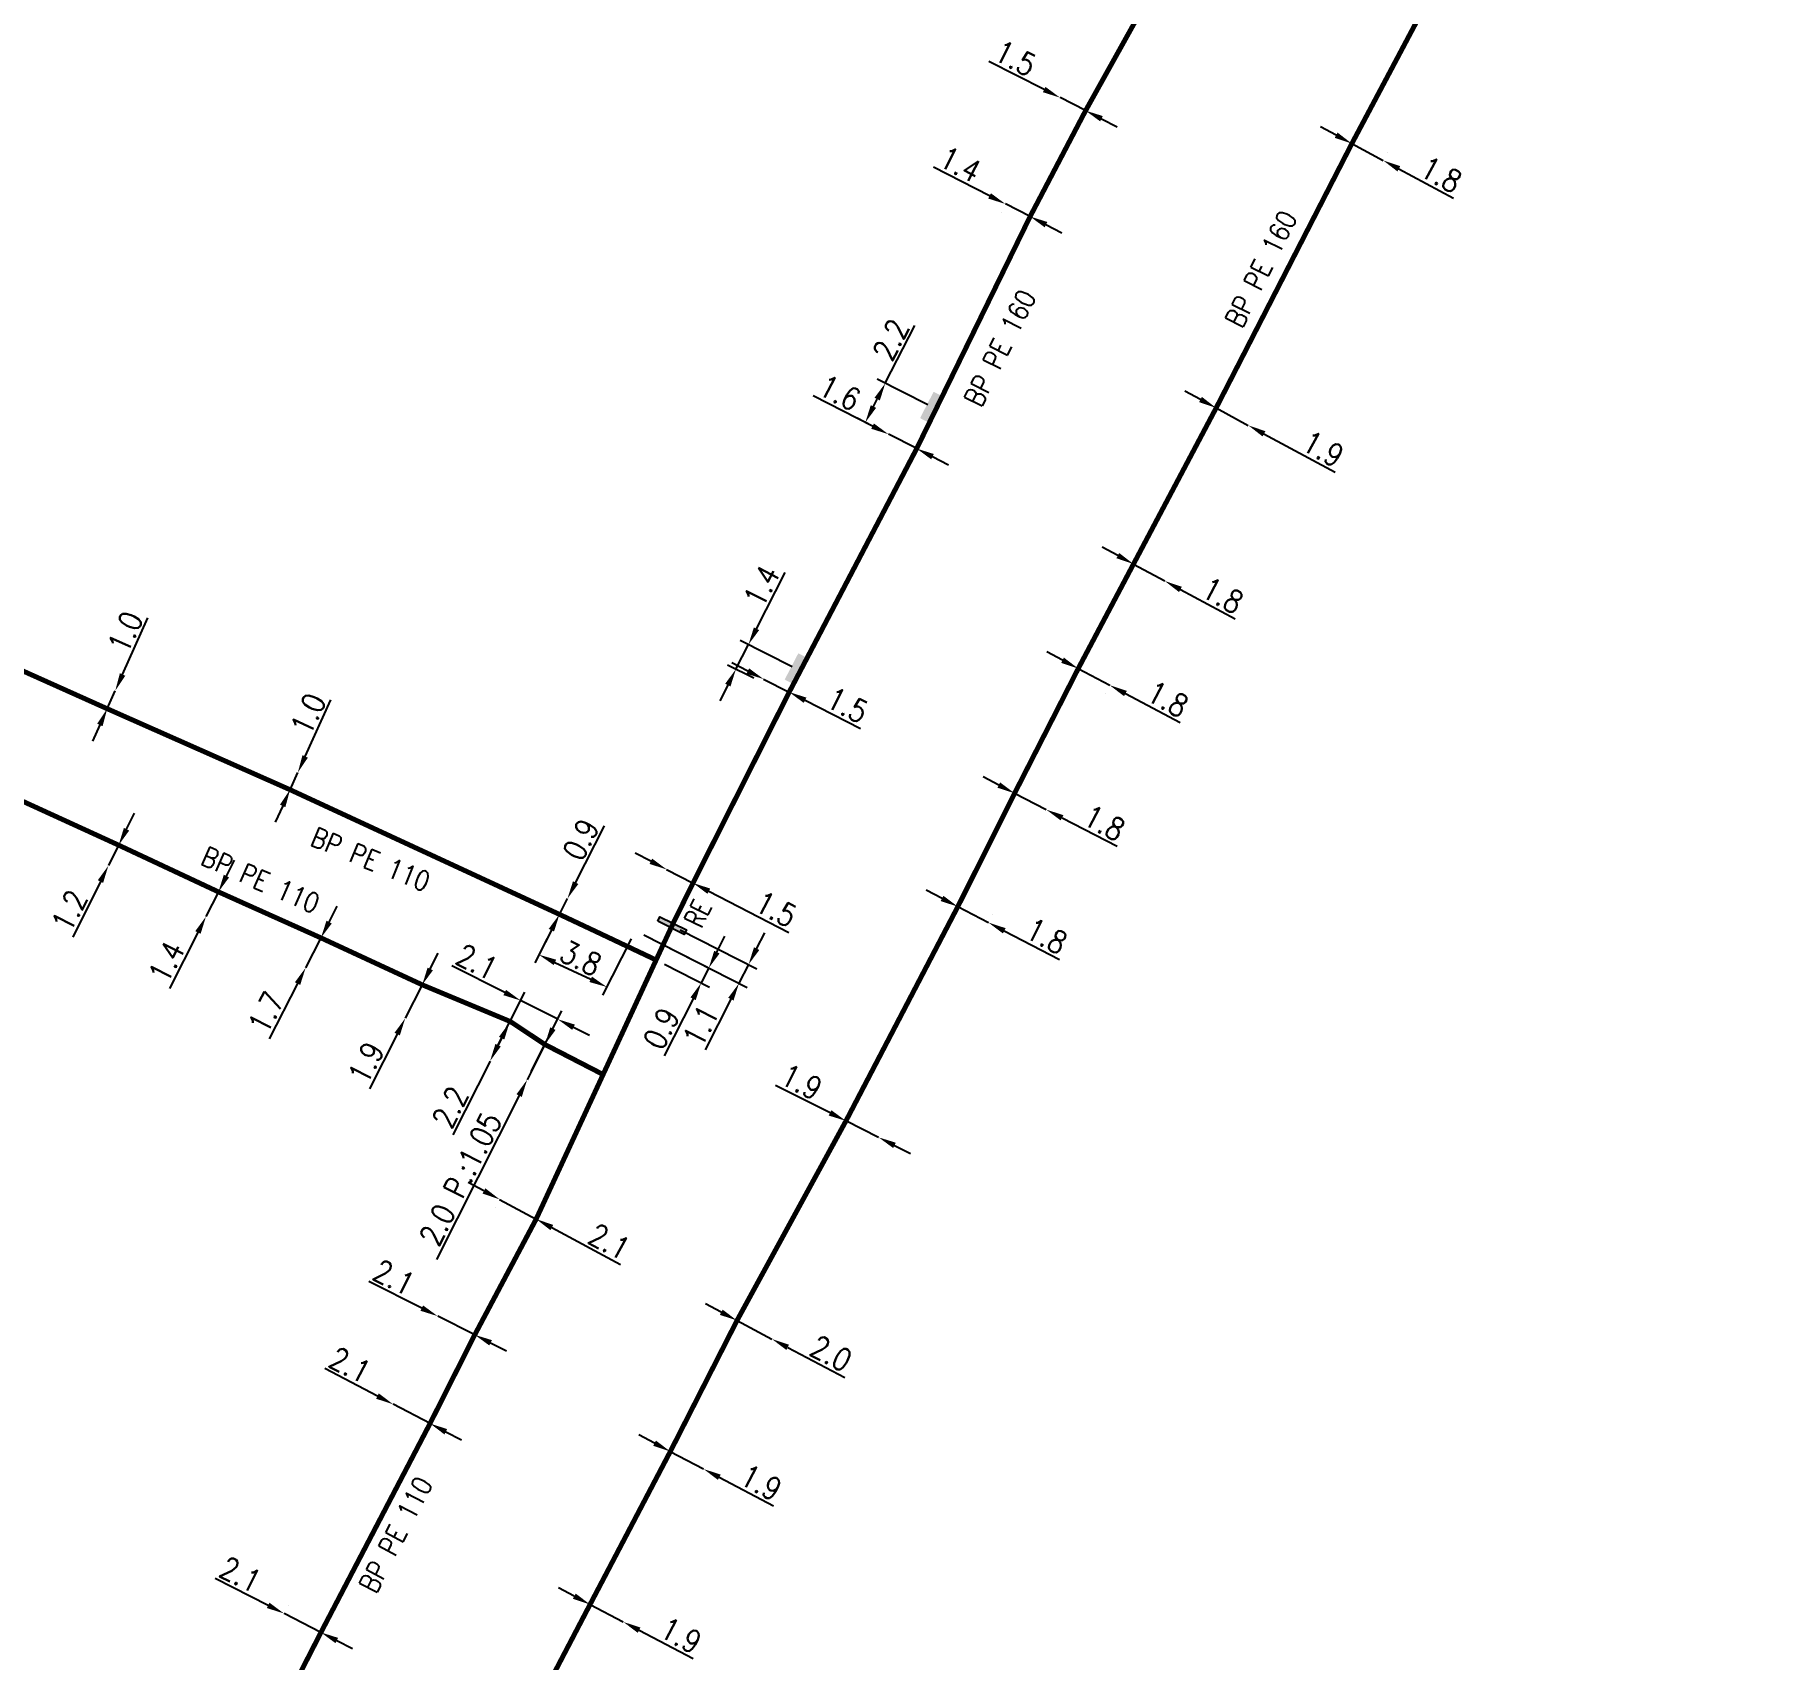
# Model space of a CAD drawing. Header units: millimetres. Extents: x 184998 to 186003, y 126995 to 128002.
# Drawn here: x 185638.1 to 185725.4, y 127274 to 127356.2 of the extents above; entities that cross this region are included whole.
import ezdxf
from ezdxf.enums import TextEntityAlignment as Align

# ---------------------------------------------------------------- set-up
doc = ezdxf.new("R2010")
doc.units = ezdxf.units.MM
doc.header["$PDMODE"] = 34
doc.linetypes.add('L_25_PE', pattern=[2000, 1000, 1000])
doc.layers.get('0').update_dxf_attribs({"linetype": 'CONTINUOUS'})
doc.layers.get('DEFPOINTS').update_dxf_attribs({"linetype": 'CONTINUOUS'})
doc.layers.add('L_150', color=1, linetype='CONTINUOUS')
doc.layers.add('L_340', color=7, linetype='CONTINUOUS')
doc.styles.add('G_ROMANS', font='ROMANS.SHX', dxfattribs={"width": 0.75})
doc.styles.get("Standard").update_dxf_attribs({"font": 'romans.shx', "width": 0.85})
doc.dimstyles.get("Standard").update_dxf_attribs({"dimtxt": 1.5, "dimasz": 1.2, "dimexe": 0.625, "dimexo": 0.625, "dimgap": 0.25, "dimtad": 1, "dimdec": 1, "dimzin": 0, "dimdsep": 46, "dimtxsty": 'Standard', "dimcen": -0.5, "dimadec": 0, "dimazin": 0, "dimtfac": 1, "dimtdec": 1, "dimtmove": 0, "dimatfit": 3, "dimfxl": 0, "dimtolj": 1, "dimtzin": 0, "dimarcsym": 0})

# ---------------------------------------------------------------- blocks, each defined once
blk = doc.blocks.new('*D20')
at = {"layer": 'DEFPOINTS', "color": 0, "linetype": 'Continuous', "transparency": 16777216}
for p in [(185689.952, 127353.035), (185689.952, 127353.035), (185691.244, 127352.377)]:
    blk.add_point(p, dxfattribs=at)
at = {"layer": 'L_150', "color": 0, "linetype": 'Continuous', "lineweight": -2, "transparency": 16777216}
for p, q in [((185689.15, 127353.444), (185686.351, 127354.87)), ((185691.244, 127352.377), (185689.952, 127353.035)), ((185692.046, 127351.968), (185692.848, 127351.56))]:
    blk.add_line(p, q, dxfattribs=at)
at = {"layer": 'L_150', "color": 0, "linetype": 'Continuous', "transparency": 16777216}
for points in [[(185689.219, 127353.577), (185689.082, 127353.31), (185689.952, 127353.035)], [(185692.114, 127352.102), (185691.978, 127351.835), (185691.244, 127352.377)]]:
    blk.add_solid(points, dxfattribs=at)
at = {"layer": 'L_150', "color": 0, "linetype": 'Continuous', "transparency": 16777216, "insert": (185687.69, 127355.03), "char_height": 1.125, "attachment_point": 5, "rotation": 332.99824}
blk.add_mtext('\\A1;1.5', dxfattribs=at)
blk = doc.blocks.new('*D21')
at = {"layer": 'DEFPOINTS', "color": 0, "linetype": 'Continuous', "transparency": 16777216}
for p in [(185687.189, 127347.652), (185687.189, 127347.652), (185688.436, 127347.017)]:
    blk.add_point(p, dxfattribs=at)
at = {"layer": 'L_150', "color": 0, "linetype": 'Continuous', "lineweight": -2, "transparency": 16777216}
for p, q in [((185686.387, 127348.061), (185683.547, 127349.508)), ((185686.976, 127347.235), (185686.976, 127347.235)), ((185688.436, 127347.017), (185687.189, 127347.652)), ((185688.223, 127346.599), (185688.223, 127346.599)), ((185689.238, 127346.608), (185690.04, 127346.199))]:
    blk.add_line(p, q, dxfattribs=at)
at = {"layer": 'L_150', "color": 0, "linetype": 'Continuous', "transparency": 16777216}
for points in [[(185686.455, 127348.195), (185686.319, 127347.927), (185687.189, 127347.652)], [(185689.306, 127346.742), (185689.17, 127346.474), (185688.436, 127347.017)]]:
    blk.add_solid(points, dxfattribs=at)
at = {"layer": 'L_150', "color": 0, "linetype": 'Continuous', "transparency": 16777216, "insert": (185684.906, 127349.657), "char_height": 1.125, "attachment_point": 5, "rotation": 332.99766}
blk.add_mtext('\\A1;1.4', dxfattribs=at)
blk = doc.blocks.new('*D22')
at = {"layer": 'DEFPOINTS', "color": 0, "linetype": 'Continuous', "transparency": 16777216}
for p in [(185681.271, 127335.999), (185681.271, 127335.999), (185682.697, 127335.272)]:
    blk.add_point(p, dxfattribs=at)
at = {"layer": 'L_150', "color": 0, "linetype": 'Continuous', "lineweight": -2, "transparency": 16777216}
for p, q in [((185680.469, 127336.407), (185677.467, 127337.937)), ((185682.697, 127335.272), (185681.271, 127335.999)), ((185683.499, 127334.864), (185684.3, 127334.455))]:
    blk.add_line(p, q, dxfattribs=at)
at = {"layer": 'L_150', "color": 0, "linetype": 'Continuous', "transparency": 16777216}
for points in [[(185680.537, 127336.541), (185680.401, 127336.274), (185681.271, 127335.999)], [(185683.567, 127334.997), (185683.43, 127334.73), (185682.697, 127335.272)]]:
    blk.add_solid(points, dxfattribs=at)
at = {"layer": 'L_150', "color": 0, "linetype": 'Continuous', "transparency": 16777216, "insert": (185678.806, 127338.096), "char_height": 1.125, "attachment_point": 5, "rotation": 332.99824}
blk.add_mtext('\\A1;1.6', dxfattribs=at)
blk = doc.blocks.new('*D23')
at = {"layer": 'DEFPOINTS', "color": 0, "linetype": 'Continuous', "transparency": 16777216}
for p in [(185674.955, 127323.604), (185674.955, 127323.604), (185676.247, 127322.946)]:
    blk.add_point(p, dxfattribs=at)
at = {"layer": 'L_150', "color": 0, "linetype": 'Continuous', "lineweight": -2, "transparency": 16777216}
for p, q in [((185674.153, 127324.013), (185673.351, 127324.421)), ((185674.955, 127323.604), (185676.247, 127322.946)), ((185677.049, 127322.537), (185679.849, 127321.111))]:
    blk.add_line(p, q, dxfattribs=at)
at = {"layer": 'L_150', "color": 0, "linetype": 'Continuous', "transparency": 16777216}
for points in [[(185674.221, 127324.146), (185674.085, 127323.879), (185674.955, 127323.604)], [(185677.117, 127322.671), (185676.981, 127322.403), (185676.247, 127322.946)]]:
    blk.add_solid(points, dxfattribs=at)
at = {"layer": 'L_150', "color": 0, "linetype": 'Continuous', "transparency": 16777216, "insert": (185679.19, 127322.288), "char_height": 1.125, "attachment_point": 5, "rotation": 332.99824}
blk.add_mtext('\\A1;1.5', dxfattribs=at)
blk = doc.blocks.new('*D24')
at = {"layer": 'DEFPOINTS', "color": 0, "linetype": 'Continuous', "transparency": 16777216}
for p in [(185670.047, 127313.971), (185670.047, 127313.971), (185671.38, 127313.284)]:
    blk.add_point(p, dxfattribs=at)
at = {"layer": 'L_150', "color": 0, "linetype": 'Continuous', "lineweight": -2, "transparency": 16777216}
for p, q in [((185669.247, 127314.384), (185668.447, 127314.797)), ((185670.047, 127313.971), (185671.38, 127313.284)), ((185672.18, 127312.871), (185676.231, 127310.781))]:
    blk.add_line(p, q, dxfattribs=at)
at = {"layer": 'L_150', "color": 0, "linetype": 'Continuous', "transparency": 16777216}
for points in [[(185669.316, 127314.517), (185669.178, 127314.251), (185670.047, 127313.971)], [(185672.249, 127313.004), (185672.111, 127312.738), (185671.38, 127313.284)]]:
    blk.add_solid(points, dxfattribs=at)
at = {"layer": 'L_150', "color": 0, "linetype": 'Continuous', "transparency": 16777216, "insert": (185675.579, 127311.962), "char_height": 1.125, "attachment_point": 5, "rotation": 332.71435}
blk.add_mtext('\\A1;1.5', dxfattribs=at)
blk = doc.blocks.new('L_340_02')
at = {"color": 0, "linetype": 'Continuous'}
blk.add_solid([(-0.75, 0.5), (0.75, 0.5), (-0.75, 0), (0.75, 0)], dxfattribs=at)
at = {"color": 0, "linetype": 'Continuous', "style": 'G_ROMANS', "width": 0.75, "flags": 3}
for tag, p in [('DEF_LEG', (0, -4.5)), ('DEF_COUP', (0, -7)), ('DEF_TYPE', (0, -9.5))]:
    blk.add_attdef(tag, text='', height=1.2, dxfattribs=at).set_placement(p, align=Align.MIDDLE)
blk = doc.blocks.new('*D29')
at = {"layer": 'DEFPOINTS', "color": 0, "linetype": 'Continuous', "transparency": 16777216}
for p in [(185704.715, 127350.708), (185706.301, 127349.858), (185706.301, 127349.857)]:
    blk.add_point(p, dxfattribs=at)
at = {"layer": 'L_150', "color": 0, "linetype": 'Continuous', "lineweight": -2, "transparency": 16777216}
for p, q in [((185703.922, 127351.134), (185703.129, 127351.559)), ((185704.936, 127351.121), (185704.937, 127351.122)), ((185704.715, 127350.708), (185706.301, 127349.858)), ((185706.523, 127350.27), (185706.523, 127350.271)), ((185707.094, 127349.432), (185709.863, 127347.947))]:
    blk.add_line(p, q, dxfattribs=at)
at = {"layer": 'L_150', "color": 0, "linetype": 'Continuous', "transparency": 16777216}
for points in [[(185703.993, 127351.266), (185703.851, 127351.002), (185704.715, 127350.708)], [(185707.165, 127349.565), (185707.024, 127349.3), (185706.301, 127349.858)]]:
    blk.add_solid(points, dxfattribs=at)
at = {"layer": 'L_150', "color": 0, "linetype": 'Continuous', "transparency": 16777216, "insert": (185709.23, 127349.138), "char_height": 1.125, "attachment_point": 5, "rotation": 331.79471}
blk.add_mtext('\\A1;1.8', dxfattribs=at)
blk = doc.blocks.new('*D30')
at = {"layer": 'DEFPOINTS', "color": 0, "linetype": 'Continuous', "transparency": 16777216}
for p in [(185697.849, 127337.329), (185699.477, 127336.449), (185699.477, 127336.449)]:
    blk.add_point(p, dxfattribs=at)
at = {"layer": 'L_150', "color": 0, "linetype": 'Continuous', "lineweight": -2, "transparency": 16777216}
for p, q in [((185697.058, 127337.756), (185696.266, 127338.184)), ((185697.849, 127337.329), (185699.477, 127336.449)), ((185700.269, 127336.021), (185703.87, 127334.075))]:
    blk.add_line(p, q, dxfattribs=at)
at = {"layer": 'L_150', "color": 0, "linetype": 'Continuous', "transparency": 16777216}
for points in [[(185697.129, 127337.888), (185696.986, 127337.624), (185697.849, 127337.329)], [(185700.34, 127336.153), (185700.197, 127335.889), (185699.477, 127336.449)]]:
    blk.add_solid(points, dxfattribs=at)
at = {"layer": 'L_150', "color": 0, "linetype": 'Continuous', "transparency": 16777216, "insert": (185703.26, 127335.257), "char_height": 1.125, "attachment_point": 5, "rotation": 331.61344}
blk.add_mtext('\\A1;1.9', dxfattribs=at)
blk = doc.blocks.new('*D31')
at = {"layer": 'DEFPOINTS', "color": 0, "linetype": 'Continuous', "transparency": 16777216}
for p in [(185664.533, 127306.39), (185661.112, 127304.272), (185662.987, 127303.326)]:
    blk.add_point(p, dxfattribs=at)
at = {"layer": 'L_150', "color": 0, "linetype": 'Continuous', "lineweight": -2, "transparency": 16777216}
for p, q in [((185661.855, 127307.741), (185659.17, 127309.096)), ((185661.323, 127304.69), (185662.869, 127307.754)), ((185664.533, 127306.39), (185662.658, 127307.336)), ((185663.198, 127303.745), (185664.744, 127306.809)), ((185665.336, 127305.985), (185666.14, 127305.579))]:
    blk.add_line(p, q, dxfattribs=at)
at = {"layer": 'L_150', "color": 0, "linetype": 'Continuous', "transparency": 16777216}
for points in [[(185661.922, 127307.875), (185661.787, 127307.607), (185662.658, 127307.336)], [(185665.404, 127306.119), (185665.269, 127305.851), (185664.533, 127306.39)]]:
    blk.add_solid(points, dxfattribs=at)
at = {"layer": 'L_150', "color": 0, "linetype": 'Continuous', "transparency": 16777216, "insert": (185660.448, 127309.291), "char_height": 1.125, "attachment_point": 5, "rotation": 333.22725}
blk.add_mtext('\\A1;2.1', dxfattribs=at)
blk = doc.blocks.new('*D32')
at = {"layer": 'DEFPOINTS', "color": 0, "linetype": 'Continuous', "transparency": 16777216}
for p in [(185661.596, 127297.271), (185661.596, 127297.271), (185663.444, 127296.274)]:
    blk.add_point(p, dxfattribs=at)
at = {"layer": 'L_150', "color": 0, "linetype": 'Continuous', "lineweight": -2, "transparency": 16777216}
for p, q in [((185660.803, 127297.698), (185660.011, 127298.125)), ((185661.373, 127296.858), (185661.373, 127296.858)), ((185661.596, 127297.271), (185663.444, 127296.274)), ((185663.221, 127295.861), (185663.221, 127295.861)), ((185664.236, 127295.847), (185667.718, 127293.969))]:
    blk.add_line(p, q, dxfattribs=at)
at = {"layer": 'L_150', "color": 0, "linetype": 'Continuous', "transparency": 16777216}
for points in [[(185660.875, 127297.83), (185660.732, 127297.566), (185661.596, 127297.271)], [(185664.307, 127295.979), (185664.165, 127295.715), (185663.444, 127296.274)]]:
    blk.add_solid(points, dxfattribs=at)
at = {"layer": 'L_150', "color": 0, "linetype": 'Continuous', "transparency": 16777216, "insert": (185667.148, 127295.128), "char_height": 1.125, "attachment_point": 5, "rotation": 331.66198}
blk.add_mtext('\\A1;2.1', dxfattribs=at)
blk = doc.blocks.new('*D33')
at = {"layer": 'DEFPOINTS', "color": 0, "linetype": 'Continuous', "transparency": 16777216}
for p in [(185658.462, 127291.362), (185658.462, 127291.362), (185660.337, 127290.417)]:
    blk.add_point(p, dxfattribs=at)
at = {"layer": 'L_150', "color": 0, "linetype": 'Continuous', "lineweight": -2, "transparency": 16777216}
for p, q in [((185657.658, 127291.767), (185654.975, 127293.12)), ((185660.337, 127290.417), (185658.462, 127291.362)), ((185661.141, 127290.011), (185661.944, 127289.606))]:
    blk.add_line(p, q, dxfattribs=at)
at = {"layer": 'L_150', "color": 0, "linetype": 'Continuous', "transparency": 16777216}
for points in [[(185657.726, 127291.901), (185657.591, 127291.633), (185658.462, 127291.362)], [(185661.208, 127290.145), (185661.073, 127289.878), (185660.337, 127290.417)]]:
    blk.add_solid(points, dxfattribs=at)
at = {"layer": 'L_150', "color": 0, "linetype": 'Continuous', "transparency": 16777216, "insert": (185656.252, 127293.316), "char_height": 1.125, "attachment_point": 5, "rotation": 333.24526}
blk.add_mtext('\\A1;2.1', dxfattribs=at)
blk = doc.blocks.new('*D34')
at = {"layer": 'DEFPOINTS', "color": 0, "linetype": 'Continuous', "transparency": 16777216}
for p in [(185656.212, 127286.899), (185656.212, 127286.899), (185658.074, 127285.927)]:
    blk.add_point(p, dxfattribs=at)
at = {"layer": 'L_150', "color": 0, "linetype": 'Continuous', "lineweight": -2, "transparency": 16777216}
for p, q in [((185655.414, 127287.315), (185652.75, 127288.706)), ((185658.074, 127285.927), (185656.212, 127286.899)), ((185658.872, 127285.511), (185659.669, 127285.095))]:
    blk.add_line(p, q, dxfattribs=at)
at = {"layer": 'L_150', "color": 0, "linetype": 'Continuous', "transparency": 16777216}
for points in [[(185655.484, 127287.448), (185655.345, 127287.182), (185656.212, 127286.899)], [(185658.941, 127285.644), (185658.802, 127285.378), (185658.074, 127285.927)]]:
    blk.add_solid(points, dxfattribs=at)
at = {"layer": 'L_150', "color": 0, "linetype": 'Continuous', "transparency": 16777216, "insert": (185654.03, 127288.884), "char_height": 1.125, "attachment_point": 5, "rotation": 332.43942}
blk.add_mtext('\\A1;2.1', dxfattribs=at)
blk = doc.blocks.new('*D35')
at = {"layer": 'DEFPOINTS', "color": 0, "linetype": 'Continuous', "transparency": 16777216}
for p in [(185650.686, 127276.311), (185650.686, 127276.311), (185652.555, 127275.354)]:
    blk.add_point(p, dxfattribs=at)
at = {"layer": 'L_150', "color": 0, "linetype": 'Continuous', "lineweight": -2, "transparency": 16777216}
for p, q in [((185649.885, 127276.721), (185647.21, 127278.091)), ((185650.9, 127276.728), (185650.9, 127276.728)), ((185652.555, 127275.354), (185650.686, 127276.311)), ((185652.769, 127275.771), (185652.769, 127275.771)), ((185653.356, 127274.944), (185654.157, 127274.534))]:
    blk.add_line(p, q, dxfattribs=at)
at = {"layer": 'L_150', "color": 0, "linetype": 'Continuous', "transparency": 16777216}
for points in [[(185649.953, 127276.855), (185649.816, 127276.588), (185650.686, 127276.311)], [(185653.425, 127275.077), (185653.288, 127274.81), (185652.555, 127275.354)]]:
    blk.add_solid(points, dxfattribs=at)
at = {"layer": 'L_150', "color": 0, "linetype": 'Continuous', "transparency": 16777216, "insert": (185648.488, 127278.279), "char_height": 1.125, "attachment_point": 5, "rotation": 332.88777}
blk.add_mtext('\\A1;2.1', dxfattribs=at)
blk = doc.blocks.new('*D64')
at = {"layer": 'DEFPOINTS', "color": 0, "linetype": 'Continuous', "transparency": 16777216}
for p in [(185693.667, 127329.427), (185695.25, 127328.571), (185695.25, 127328.571)]:
    blk.add_point(p, dxfattribs=at)
at = {"layer": 'L_150', "color": 0, "linetype": 'Continuous', "lineweight": -2, "transparency": 16777216}
for p, q in [((185692.875, 127329.855), (185692.083, 127330.282)), ((185693.667, 127329.427), (185695.25, 127328.571)), ((185696.042, 127328.143), (185698.806, 127326.649))]:
    blk.add_line(p, q, dxfattribs=at)
at = {"layer": 'L_150', "color": 0, "linetype": 'Continuous', "transparency": 16777216}
for points in [[(185692.946, 127329.986), (185692.804, 127329.723), (185693.667, 127329.427)], [(185696.114, 127328.275), (185695.971, 127328.011), (185695.25, 127328.571)]]:
    blk.add_solid(points, dxfattribs=at)
at = {"layer": 'L_150', "color": 0, "linetype": 'Continuous', "transparency": 16777216, "insert": (185698.177, 127327.842), "char_height": 1.125, "attachment_point": 5, "rotation": 331.61202}
blk.add_mtext('\\A1;1.8', dxfattribs=at)
blk = doc.blocks.new('*D65')
at = {"layer": 'DEFPOINTS', "color": 0, "linetype": 'Continuous', "transparency": 16777216}
for p in [(185690.872, 127324.139), (185692.463, 127323.296), (185692.463, 127323.296)]:
    blk.add_point(p, dxfattribs=at)
at = {"layer": 'L_150', "color": 0, "linetype": 'Continuous', "lineweight": -2, "transparency": 16777216}
for p, q in [((185690.077, 127324.56), (185689.282, 127324.981)), ((185690.653, 127323.724), (185690.653, 127323.724)), ((185690.872, 127324.139), (185692.463, 127323.296)), ((185692.244, 127322.882), (185692.244, 127322.882)), ((185693.258, 127322.875), (185696.035, 127321.404))]:
    blk.add_line(p, q, dxfattribs=at)
at = {"layer": 'L_150', "color": 0, "linetype": 'Continuous', "transparency": 16777216}
for points in [[(185690.147, 127324.692), (185690.007, 127324.427), (185690.872, 127324.139)], [(185693.329, 127323.007), (185693.188, 127322.742), (185692.463, 127323.296)]]:
    blk.add_solid(points, dxfattribs=at)
at = {"layer": 'L_150', "color": 0, "linetype": 'Continuous', "transparency": 16777216, "insert": (185695.395, 127322.592), "char_height": 1.125, "attachment_point": 5, "rotation": 332.09075}
blk.add_mtext('\\A1;1.8', dxfattribs=at)
blk = doc.blocks.new('*D66')
at = {"layer": 'DEFPOINTS', "color": 0, "linetype": 'Continuous', "transparency": 16777216}
for p in [(185687.652, 127317.827), (185689.251, 127317), (185689.251, 127317)]:
    blk.add_point(p, dxfattribs=at)
at = {"layer": 'L_150', "color": 0, "linetype": 'Continuous', "lineweight": -2, "transparency": 16777216}
for p, q in [((185686.853, 127318.241), (185686.054, 127318.654)), ((185687.652, 127317.827), (185689.251, 127317)), ((185690.051, 127316.587), (185692.841, 127315.143))]:
    blk.add_line(p, q, dxfattribs=at)
at = {"layer": 'L_150', "color": 0, "linetype": 'Continuous', "transparency": 16777216}
for points in [[(185686.922, 127318.374), (185686.784, 127318.107), (185687.652, 127317.827)], [(185690.12, 127316.72), (185689.982, 127316.454), (185689.251, 127317)]]:
    blk.add_solid(points, dxfattribs=at)
at = {"layer": 'L_150', "color": 0, "linetype": 'Continuous', "transparency": 16777216, "insert": (185692.19, 127316.325), "char_height": 1.125, "attachment_point": 5, "rotation": 332.65166}
blk.add_mtext('\\A1;1.8', dxfattribs=at)
blk = doc.blocks.new('*D67')
at = {"layer": 'DEFPOINTS', "color": 0, "linetype": 'Continuous', "transparency": 16777216}
for p in [(185684.779, 127312.088), (185686.331, 127311.28), (185686.331, 127311.28)]:
    blk.add_point(p, dxfattribs=at)
at = {"layer": 'L_150', "color": 0, "linetype": 'Continuous', "lineweight": -2, "transparency": 16777216}
for p, q in [((185683.98, 127312.503), (185683.182, 127312.918)), ((185684.995, 127312.504), (185684.995, 127312.504)), ((185684.779, 127312.088), (185686.331, 127311.28)), ((185686.547, 127311.696), (185686.547, 127311.696)), ((185687.13, 127310.865), (185689.917, 127309.415))]:
    blk.add_line(p, q, dxfattribs=at)
at = {"layer": 'L_150', "color": 0, "linetype": 'Continuous', "transparency": 16777216}
for points in [[(185684.049, 127312.636), (185683.911, 127312.37), (185684.779, 127312.088)], [(185687.199, 127310.998), (185687.06, 127310.732), (185686.331, 127311.28)]]:
    blk.add_solid(points, dxfattribs=at)
at = {"layer": 'L_150', "color": 0, "linetype": 'Continuous', "transparency": 16777216, "insert": (185689.269, 127310.598), "char_height": 1.125, "attachment_point": 5, "rotation": 332.51763}
blk.add_mtext('\\A1;1.8', dxfattribs=at)
blk = doc.blocks.new('*D68')
at = {"layer": 'DEFPOINTS', "color": 0, "linetype": 'Continuous', "transparency": 16777216}
for p in [(185679.119, 127301.244), (185680.771, 127300.411), (185680.771, 127300.411)]:
    blk.add_point(p, dxfattribs=at)
at = {"layer": 'L_150', "color": 0, "linetype": 'Continuous', "lineweight": -2, "transparency": 16777216}
for p, q in [((185678.316, 127301.649), (185675.551, 127303.043)), ((185680.771, 127300.411), (185679.119, 127301.244)), ((185681.575, 127300.006), (185682.378, 127299.601))]:
    blk.add_line(p, q, dxfattribs=at)
at = {"layer": 'L_150', "color": 0, "linetype": 'Continuous', "transparency": 16777216}
for points in [[(185678.383, 127301.783), (185678.248, 127301.515), (185679.119, 127301.244)], [(185681.642, 127300.14), (185681.507, 127299.872), (185680.771, 127300.411)]]:
    blk.add_solid(points, dxfattribs=at)
at = {"layer": 'L_150', "color": 0, "linetype": 'Continuous', "transparency": 16777216, "insert": (185676.869, 127303.219), "char_height": 1.125, "attachment_point": 5, "rotation": 333.23996}
blk.add_mtext('\\A1;1.9', dxfattribs=at)
blk = doc.blocks.new('*D69')
at = {"layer": 'DEFPOINTS', "color": 0, "linetype": 'Continuous', "transparency": 16777216}
for p in [(185673.606, 127291.139), (185675.374, 127290.204), (185675.374, 127290.204)]:
    blk.add_point(p, dxfattribs=at)
at = {"layer": 'L_150', "color": 0, "linetype": 'Continuous', "lineweight": -2, "transparency": 16777216}
for p, q in [((185672.81, 127291.56), (185672.015, 127291.98)), ((185673.606, 127291.139), (185675.374, 127290.204)), ((185676.17, 127289.783), (185679.068, 127288.251))]:
    blk.add_line(p, q, dxfattribs=at)
at = {"layer": 'L_150', "color": 0, "linetype": 'Continuous', "transparency": 16777216}
for points in [[(185672.88, 127291.692), (185672.74, 127291.427), (185673.606, 127291.139)], [(185676.24, 127289.916), (185676.1, 127289.651), (185675.374, 127290.204)]]:
    blk.add_solid(points, dxfattribs=at)
at = {"layer": 'L_150', "color": 0, "linetype": 'Continuous', "transparency": 16777216, "insert": (185678.367, 127289.47), "char_height": 1.125, "attachment_point": 5, "rotation": 332.13214}
blk.add_mtext('\\A1;2.0', dxfattribs=at)
blk = doc.blocks.new('*D70')
at = {"layer": 'DEFPOINTS', "color": 0, "linetype": 'Continuous', "transparency": 16777216}
for p in [(185670.232, 127284.51), (185671.914, 127283.626), (185671.914, 127283.626)]:
    blk.add_point(p, dxfattribs=at)
at = {"layer": 'L_150', "color": 0, "linetype": 'Continuous', "lineweight": -2, "transparency": 16777216}
for p, q in [((185669.436, 127284.929), (185668.639, 127285.348)), ((185670.232, 127284.51), (185671.914, 127283.626)), ((185672.711, 127283.207), (185675.451, 127281.766))]:
    blk.add_line(p, q, dxfattribs=at)
at = {"layer": 'L_150', "color": 0, "linetype": 'Continuous', "transparency": 16777216}
for points in [[(185669.506, 127285.062), (185669.366, 127284.797), (185670.232, 127284.51)], [(185672.78, 127283.34), (185672.641, 127283.074), (185671.914, 127283.626)]]:
    blk.add_solid(points, dxfattribs=at)
at = {"layer": 'L_150', "color": 0, "linetype": 'Continuous', "transparency": 16777216, "insert": (185674.828, 127282.941), "char_height": 1.125, "attachment_point": 5, "rotation": 332.25582}
blk.add_mtext('\\A1;1.9', dxfattribs=at)
blk = doc.blocks.new('*D71')
at = {"layer": 'DEFPOINTS', "color": 0, "linetype": 'Continuous', "transparency": 16777216}
for p in [(185666.171, 127276.769), (185667.854, 127275.886), (185667.854, 127275.886)]:
    blk.add_point(p, dxfattribs=at)
at = {"layer": 'L_150', "color": 0, "linetype": 'Continuous', "lineweight": -2, "transparency": 16777216}
for p, q in [((185665.374, 127277.187), (185664.577, 127277.605)), ((185666.171, 127276.769), (185667.854, 127275.886)), ((185668.651, 127275.468), (185671.393, 127274.03))]:
    blk.add_line(p, q, dxfattribs=at)
at = {"layer": 'L_150', "color": 0, "linetype": 'Continuous', "transparency": 16777216}
for points in [[(185665.444, 127277.319), (185665.305, 127277.054), (185666.171, 127276.769)], [(185668.721, 127275.601), (185668.581, 127275.335), (185667.854, 127275.886)]]:
    blk.add_solid(points, dxfattribs=at)
at = {"layer": 'L_150', "color": 0, "linetype": 'Continuous', "transparency": 16777216, "insert": (185670.769, 127275.204), "char_height": 1.125, "attachment_point": 5, "rotation": 332.32084}
blk.add_mtext('\\A1;1.9', dxfattribs=at)
blk = doc.blocks.new('L_340_21')
at = {"linetype": 'Continuous'}
blk.add_hatch(color=0, dxfattribs=at).paths.add_polyline_path([(0.125, 0.75), (-0.125, 0.75), (-0.125, -0.75), (0.125, -0.75)])
at = {"color": 0, "linetype": 'Continuous'}
blk.add_lwpolyline([(-0.125, 0.75), (0.125, 0.75), (0.125, -0.75), (-0.125, -0.75)], close=True, dxfattribs=at)
at = {"color": 0, "linetype": 'Continuous', "width": 0.75}
for tag, height, flags, p in [('RE', 1, 8, (0, 2)), ('DEF_LEG', 1.2, 3, (0, -5)), ('DEF_COUP', 1.2, 3, (0, -7.5)), ('DEF_TYPE', 1.2, 3, (0, -10))]:
    blk.add_attdef(tag, text='', height=height, dxfattribs=dict(at, flags=flags)).set_placement(p, align=Align.MIDDLE)
blk = doc.blocks.new('*D723')
at = {"layer": 'DEFPOINTS', "color": 0, "linetype": 'Continuous', "transparency": 16777216}
for p in [(185668.469, 127310.875), (185670.32, 127311.13), (185673.705, 127308.207)]:
    blk.add_point(p, dxfattribs=at)
at = {"layer": 'L_340', "color": 0, "linetype": 'Continuous', "lineweight": -2, "transparency": 16777216}
for p, q in [((185668.887, 127310.662), (185674.123, 127307.994)), ((185670.737, 127310.917), (185674.608, 127308.945)), ((185674.599, 127309.96), (185675.007, 127310.762)), ((185674.19, 127309.158), (185673.705, 127308.207)), ((185673.297, 127307.405), (185671.994, 127304.849))]:
    blk.add_line(p, q, dxfattribs=at)
at = {"layer": 'L_340', "color": 0, "linetype": 'Continuous', "transparency": 16777216}
for points in [[(185674.465, 127310.028), (185674.732, 127309.892), (185674.19, 127309.158)], [(185673.163, 127307.473), (185673.43, 127307.337), (185673.705, 127308.207)]]:
    blk.add_solid(points, dxfattribs=at)
at = {"layer": 'L_340', "color": 0, "linetype": 'Continuous', "transparency": 16777216, "insert": (185671.773, 127306.066), "char_height": 1.125, "attachment_point": 5, "rotation": 62.99824}
blk.add_mtext('\\A1;1.1', dxfattribs=at)
blk = doc.blocks.new('*D951')
at = {"layer": 'DEFPOINTS', "color": 0, "linetype": 'Continuous', "transparency": 16777216}
for p in [(185642.149, 127323.017), (185642.149, 127323.017), (185641.74, 127322.105)]:
    blk.add_point(p, dxfattribs=at)
at = {"layer": 'L_150', "color": 0, "linetype": 'Continuous', "lineweight": -2, "transparency": 16777216}
for p, q in [((185642.518, 127323.838), (185643.804, 127326.705)), ((185641.74, 127322.105), (185642.149, 127323.017)), ((185641.371, 127321.284), (185641.003, 127320.463))]:
    blk.add_line(p, q, dxfattribs=at)
at = {"layer": 'L_150', "color": 0, "linetype": 'Continuous', "transparency": 16777216}
for points in [[(185642.381, 127323.9), (185642.654, 127323.777), (185642.149, 127323.017)], [(185641.234, 127321.345), (185641.508, 127321.222), (185641.74, 127322.105)]]:
    blk.add_solid(points, dxfattribs=at)
at = {"layer": 'L_150', "color": 0, "linetype": 'Continuous', "transparency": 16777216, "insert": (185642.661, 127325.989), "char_height": 1.125, "attachment_point": 5, "rotation": 65.82756}
blk.add_mtext('\\A1;1.0', dxfattribs=at)
blk = doc.blocks.new('*D952')
at = {"layer": 'DEFPOINTS', "color": 0, "linetype": 'Continuous', "transparency": 16777216}
for p in [(185651.384, 127318.872), (185651.384, 127318.872), (185650.991, 127318.007)]:
    blk.add_point(p, dxfattribs=at)
at = {"layer": 'L_150', "color": 0, "linetype": 'Continuous', "lineweight": -2, "transparency": 16777216}
for p, q in [((185651.756, 127319.692), (185653.056, 127322.552)), ((185650.991, 127318.007), (185651.384, 127318.872)), ((185650.619, 127317.188), (185650.247, 127316.369))]:
    blk.add_line(p, q, dxfattribs=at)
at = {"layer": 'L_150', "color": 0, "linetype": 'Continuous', "transparency": 16777216}
for points in [[(185651.62, 127319.754), (185651.893, 127319.63), (185651.384, 127318.872)], [(185650.482, 127317.25), (185650.755, 127317.126), (185650.991, 127318.007)]]:
    blk.add_solid(points, dxfattribs=at)
at = {"layer": 'L_150', "color": 0, "linetype": 'Continuous', "transparency": 16777216, "insert": (185651.91, 127321.842), "char_height": 1.125, "attachment_point": 5, "rotation": 65.56595}
blk.add_mtext('\\A1;1.0', dxfattribs=at)
blk = doc.blocks.new('*D960')
at = {"layer": 'DEFPOINTS', "color": 0, "linetype": 'Continuous', "transparency": 16777216}
for p in [(185642.318, 127315.201), (185641.8, 127314.163), (185641.8, 127314.163)]:
    blk.add_point(p, dxfattribs=at)
at = {"layer": 'L_150', "color": 0, "linetype": 'Continuous', "lineweight": -2, "transparency": 16777216}
for p, q in [((185642.719, 127316.007), (185643.12, 127316.813)), ((185642.318, 127315.201), (185641.8, 127314.163)), ((185641.399, 127313.358), (185639.998, 127310.546))]:
    blk.add_line(p, q, dxfattribs=at)
at = {"layer": 'L_150', "color": 0, "linetype": 'Continuous', "transparency": 16777216}
for points in [[(185642.585, 127316.074), (185642.853, 127315.94), (185642.318, 127315.201)], [(185641.265, 127313.425), (185641.533, 127313.291), (185641.8, 127314.163)]]:
    blk.add_solid(points, dxfattribs=at)
at = {"layer": 'L_150', "color": 0, "linetype": 'Continuous', "transparency": 16777216, "insert": (185639.826, 127311.883), "char_height": 1.125, "attachment_point": 5, "rotation": 63.51382}
blk.add_mtext('\\A1;1.2', dxfattribs=at)
blk = doc.blocks.new('*D961')
at = {"layer": 'DEFPOINTS', "color": 0, "linetype": 'Continuous', "transparency": 16777216}
for p in [(185647.369, 127312.835), (185646.738, 127311.586), (185646.738, 127311.586)]:
    blk.add_point(p, dxfattribs=at)
at = {"layer": 'L_150', "color": 0, "linetype": 'Continuous', "lineweight": -2, "transparency": 16777216}
for p, q in [((185647.775, 127313.639), (185648.181, 127314.442)), ((185647.369, 127312.835), (185646.738, 127311.586)), ((185646.332, 127310.782), (185644.895, 127307.937))]:
    blk.add_line(p, q, dxfattribs=at)
at = {"layer": 'L_150', "color": 0, "linetype": 'Continuous', "transparency": 16777216}
for points in [[(185647.641, 127313.706), (185647.909, 127313.571), (185647.369, 127312.835)], [(185646.198, 127310.85), (185646.466, 127310.715), (185646.738, 127311.586)]]:
    blk.add_solid(points, dxfattribs=at)
at = {"layer": 'L_150', "color": 0, "linetype": 'Continuous', "transparency": 16777216, "insert": (185644.741, 127309.296), "char_height": 1.125, "attachment_point": 5, "rotation": 63.19838}
blk.add_mtext('\\A1;1.4', dxfattribs=at)
blk = doc.blocks.new('*D962')
at = {"layer": 'DEFPOINTS', "color": 0, "linetype": 'Continuous', "transparency": 16777216}
for p in [(185652.556, 127310.507), (185651.781, 127308.994), (185651.781, 127308.994)]:
    blk.add_point(p, dxfattribs=at)
at = {"layer": 'L_150', "color": 0, "linetype": 'Continuous', "lineweight": -2, "transparency": 16777216}
for p, q in [((185652.967, 127311.308), (185653.378, 127312.109)), ((185652.556, 127310.507), (185651.781, 127308.994)), ((185651.37, 127308.193), (185649.937, 127305.397))]:
    blk.add_line(p, q, dxfattribs=at)
at = {"layer": 'L_150', "color": 0, "linetype": 'Continuous', "transparency": 16777216}
for points in [[(185652.834, 127311.376), (185653.101, 127311.239), (185652.556, 127310.507)], [(185651.237, 127308.262), (185651.504, 127308.125), (185651.781, 127308.994)]]:
    blk.add_solid(points, dxfattribs=at)
at = {"layer": 'L_150', "color": 0, "linetype": 'Continuous', "transparency": 16777216, "insert": (185649.781, 127306.737), "char_height": 1.125, "attachment_point": 5, "rotation": 62.85992}
blk.add_mtext('\\A1;1.7', dxfattribs=at)
blk = doc.blocks.new('*D963')
at = {"layer": 'DEFPOINTS', "color": 0, "linetype": 'Continuous', "transparency": 16777216}
for p in [(185657.679, 127308.132), (185656.819, 127306.438), (185656.819, 127306.438)]:
    blk.add_point(p, dxfattribs=at)
at = {"layer": 'L_150', "color": 0, "linetype": 'Continuous', "lineweight": -2, "transparency": 16777216}
for p, q in [((185658.086, 127308.935), (185658.493, 127309.738)), ((185657.679, 127308.132), (185656.819, 127306.438)), ((185656.412, 127305.635), (185655.011, 127302.874))]:
    blk.add_line(p, q, dxfattribs=at)
at = {"layer": 'L_150', "color": 0, "linetype": 'Continuous', "transparency": 16777216}
for points in [[(185657.952, 127309.003), (185658.22, 127308.867), (185657.679, 127308.132)], [(185656.278, 127305.703), (185656.546, 127305.568), (185656.819, 127306.438)]]:
    blk.add_solid(points, dxfattribs=at)
at = {"layer": 'L_150', "color": 0, "linetype": 'Continuous', "transparency": 16777216, "insert": (185654.839, 127304.193), "char_height": 1.125, "attachment_point": 5, "rotation": 63.09931}
blk.add_mtext('\\A1;1.9', dxfattribs=at)
blk = doc.blocks.new('*D964')
at = {"layer": 'DEFPOINTS', "color": 0, "linetype": 'Continuous', "transparency": 16777216}
for p in [(185663.887, 127305.112), (185662.987, 127303.326), (185662.987, 127303.326)]:
    blk.add_point(p, dxfattribs=at)
at = {"layer": 'L_150', "color": 0, "linetype": 'Continuous', "lineweight": -2, "transparency": 16777216}
for p, q in [((185664.292, 127305.916), (185664.697, 127306.719)), ((185663.887, 127305.112), (185662.987, 127303.326)), ((185662.582, 127302.522), (185658.401, 127294.227))]:
    blk.add_line(p, q, dxfattribs=at)
at = {"layer": 'L_150', "color": 0, "linetype": 'Continuous', "transparency": 16777216}
for points in [[(185664.158, 127305.983), (185664.426, 127305.848), (185663.887, 127305.112)], [(185662.448, 127302.59), (185662.716, 127302.455), (185662.987, 127303.326)]]:
    blk.add_solid(points, dxfattribs=at)
at = {"layer": 'L_150', "color": 0, "linetype": 'Continuous', "transparency": 16777216, "insert": (185659.619, 127298.31), "char_height": 1.125, "attachment_point": 5, "rotation": 63.25105}
blk.add_mtext('\\A1;2.0 P.:1.05', dxfattribs=at)
blk = doc.blocks.new('*D965')
at = {"layer": 'DEFPOINTS', "color": 0, "linetype": 'Continuous', "transparency": 16777216}
for p in [(185662.103, 127306.236), (185661.112, 127304.272), (185661.112, 127304.272)]:
    blk.add_point(p, dxfattribs=at)
at = {"layer": 'L_150', "color": 0, "linetype": 'Continuous', "lineweight": -2, "transparency": 16777216}
for p, q in [((185661.698, 127305.433), (185661.518, 127305.075)), ((185661.112, 127304.272), (185659.227, 127300.535))]:
    blk.add_line(p, q, dxfattribs=at)
at = {"layer": 'L_150', "color": 0, "linetype": 'Continuous', "transparency": 16777216}
for points in [[(185661.564, 127305.5), (185661.832, 127305.365), (185662.103, 127306.236)], [(185661.384, 127305.143), (185661.651, 127305.008), (185661.112, 127304.272)]]:
    blk.add_solid(points, dxfattribs=at)
at = {"layer": 'L_150', "color": 0, "linetype": 'Continuous', "transparency": 16777216, "insert": (185659.093, 127301.935), "char_height": 1.125, "attachment_point": 5, "rotation": 63.22725}
blk.add_mtext('\\A1;2.2', dxfattribs=at)
blk = doc.blocks.new('*D966')
at = {"layer": 'DEFPOINTS', "color": 0, "linetype": 'Continuous', "transparency": 16777216}
for p in [(185664.633, 127311.716), (185668.469, 127310.875), (185667.016, 127308.023)]:
    blk.add_point(p, dxfattribs=at)
at = {"layer": 'L_150', "color": 0, "linetype": 'Continuous', "lineweight": -2, "transparency": 16777216}
for p, q in [((185664.42, 127311.299), (185663.369, 127309.236)), ((185668.256, 127310.457), (185666.803, 127307.606)), ((185664.395, 127309.268), (185666.203, 127308.41))]:
    blk.add_line(p, q, dxfattribs=at)
at = {"layer": 'L_150', "color": 0, "linetype": 'Continuous', "transparency": 16777216}
for points in [[(185664.459, 127309.404), (185664.331, 127309.133), (185663.582, 127309.654)], [(185666.267, 127308.545), (185666.139, 127308.274), (185667.016, 127308.023)]]:
    blk.add_solid(points, dxfattribs=at)
at = {"layer": 'L_150', "color": 0, "linetype": 'Continuous', "transparency": 16777216, "insert": (185665.703, 127309.477), "char_height": 1.125, "attachment_point": 5, "rotation": 334.5969}
blk.add_mtext('\\A1;3.8', dxfattribs=at)
blk = doc.blocks.new('*D967')
at = {"layer": 'DEFPOINTS', "color": 0, "linetype": 'Continuous', "transparency": 16777216}
for p in [(185665.031, 127312.499), (185665.031, 127312.499), (185664.623, 127311.697)]:
    blk.add_point(p, dxfattribs=at)
at = {"layer": 'L_150', "color": 0, "linetype": 'Continuous', "lineweight": -2, "transparency": 16777216}
for p, q in [((185665.44, 127313.301), (185666.908, 127316.181)), ((185664.623, 127311.697), (185665.031, 127312.499)), ((185664.214, 127310.895), (185663.806, 127310.093))]:
    blk.add_line(p, q, dxfattribs=at)
at = {"layer": 'L_150', "color": 0, "linetype": 'Continuous', "transparency": 16777216}
for points in [[(185665.306, 127313.369), (185665.574, 127313.232), (185665.031, 127312.499)], [(185664.081, 127310.963), (185664.348, 127310.827), (185664.623, 127311.697)]]:
    blk.add_solid(points, dxfattribs=at)
at = {"layer": 'L_150', "color": 0, "linetype": 'Continuous', "transparency": 16777216, "insert": (185665.71, 127315.482), "char_height": 1.125, "attachment_point": 5, "rotation": 62.99824}
blk.add_mtext('\\A1;0.9', dxfattribs=at)
blk = doc.blocks.new('*D968')
at = {"layer": 'DEFPOINTS', "color": 0, "linetype": 'Continuous', "transparency": 16777216}
for p in [(185683.674, 127337.273), (185680.099, 127336.596), (185681.271, 127335.999)]:
    blk.add_point(p, dxfattribs=at)
at = {"layer": 'L_340', "color": 0, "linetype": 'Continuous', "lineweight": -2, "transparency": 16777216}
for p, q in [((185681.109, 127338.58), (185682.598, 127341.501)), ((185683.257, 127337.485), (185680.692, 127338.792)), ((185680.507, 127337.398), (185680.701, 127337.778)), ((185680.853, 127336.211), (185679.681, 127336.809))]:
    blk.add_line(p, q, dxfattribs=at)
at = {"layer": 'L_340', "color": 0, "linetype": 'Continuous', "transparency": 16777216}
for points in [[(185680.567, 127337.846), (185680.834, 127337.71), (185681.109, 127338.58)], [(185680.374, 127337.466), (185680.641, 127337.33), (185680.099, 127336.596)]]:
    blk.add_solid(points, dxfattribs=at)
at = {"layer": 'L_340', "color": 0, "linetype": 'Continuous', "transparency": 16777216, "insert": (185681.39, 127340.782), "char_height": 1.125, "attachment_point": 5, "rotation": 62.99824}
blk.add_mtext('\\A1;2.2', dxfattribs=at)
blk = doc.blocks.new('*D969')
at = {"layer": 'DEFPOINTS', "color": 0, "linetype": 'Continuous', "transparency": 16777216}
for p in [(185668.469, 127310.875), (185669.514, 127309.387), (185672.179, 127308.984)]:
    blk.add_point(p, dxfattribs=at)
at = {"layer": 'L_150', "color": 0, "linetype": 'Continuous', "lineweight": -2, "transparency": 16777216}
for p, q in [((185668.887, 127310.662), (185672.597, 127308.772)), ((185672.588, 127309.786), (185672.996, 127310.588)), ((185669.931, 127309.174), (185672.21, 127308.013)), ((185672.179, 127308.984), (185671.793, 127308.226)), ((185671.384, 127307.424), (185669.916, 127304.543))]:
    blk.add_line(p, q, dxfattribs=at)
at = {"layer": 'L_150', "color": 0, "linetype": 'Continuous', "transparency": 16777216}
for points in [[(185672.454, 127309.854), (185672.721, 127309.718), (185672.179, 127308.984)], [(185671.25, 127307.492), (185671.518, 127307.356), (185671.793, 127308.226)]]:
    blk.add_solid(points, dxfattribs=at)
at = {"layer": 'L_150', "color": 0, "linetype": 'Continuous', "transparency": 16777216, "insert": (185669.777, 127305.923), "char_height": 1.125, "attachment_point": 5, "rotation": 62.99824}
blk.add_mtext('\\A1;0.9', dxfattribs=at)
blk = doc.blocks.new('*D1291')
at = {"layer": 'DEFPOINTS', "color": 0, "linetype": 'Continuous', "transparency": 16777216}
for p in [(185673.551, 127324.105), (185676.808, 127324.017), (185674.869, 127323.434)]:
    blk.add_point(p, dxfattribs=at)
at = {"layer": 'L_340', "color": 0, "linetype": 'Continuous', "lineweight": -2, "transparency": 16777216}
for p, q in [((185674.595, 127326.155), (185676.042, 127328.995)), ((185676.39, 127324.23), (185673.769, 127325.566)), ((185673.551, 127324.105), (185674.186, 127325.353)), ((185674.451, 127323.647), (185673.133, 127324.318)), ((185673.142, 127323.304), (185672.734, 127322.502))]:
    blk.add_line(p, q, dxfattribs=at)
at = {"layer": 'L_340', "color": 0, "linetype": 'Continuous', "transparency": 16777216}
for points in [[(185674.461, 127326.223), (185674.729, 127326.087), (185674.186, 127325.353)], [(185673.009, 127323.372), (185673.276, 127323.235), (185673.551, 127324.105)]]:
    blk.add_solid(points, dxfattribs=at)
at = {"layer": 'L_340', "color": 0, "linetype": 'Continuous', "transparency": 16777216, "insert": (185674.855, 127328.316), "char_height": 1.125, "attachment_point": 5, "rotation": 62.99824}
blk.add_mtext('\\A1;1.4', dxfattribs=at)

msp = doc.modelspace()

# ---------------------------------------------------------------- linework, layer by layer
at = {"layer": 'L_150', "linetype": 'L_25_PE', "const_width": 0.25}
for points in [[(185670.32, 127311.13), (185671.38, 127313.284), (185676.247, 127322.946), (185682.697, 127335.272), (185682.697, 127335.272), (185688.436, 127347.017), (185691.244, 127352.377), (185693.908, 127357.164), (185695.733, 127360.856), (185702.558, 127364.405), (185704.345, 127368.03), (185709.075, 127376.848), (185712.754, 127383.523), (185715.894, 127389.47)], [(185660.591, 127266.097), (185666.171, 127276.769), (185670.232, 127284.51), (185673.606, 127291.139), (185679.119, 127301.244), (185684.779, 127312.088), (185687.652, 127317.827), (185690.872, 127324.139), (185693.667, 127329.427), (185697.849, 127337.329), (185704.715, 127350.708), (185709.074, 127358.917), (185711.673, 127363.974), (185715.549, 127369.416), (185723.417, 127380.315), (185723.439, 127380.668), (185725.315, 127383.202)], [(185662.134, 127306.275), (185657.679, 127308.132), (185652.556, 127310.507), (185647.369, 127312.835), (185642.318, 127315.201), (185636.641, 127317.799), (185627.481, 127321.835), (185616.365, 127326.947), (185608.059, 127330.673), (185602.676, 127333.113), (185597.264, 127335.587), (185591.779, 127338.067), (185573.546, 127346.362), (185562.357, 127351.525), (185556.545, 127354.122), (185549.806, 127356.884), (185549.018, 127357.242), (185548.565, 127357.447), (185548.429, 127358.164), (185548.551, 127358.877), (185547.657, 127359.543)], [(185670.32, 127311.13), (185663.444, 127296.274), (185660.337, 127290.417), (185658.074, 127285.927), (185652.555, 127275.354), (185649.463, 127269.315)], [(185666.821, 127303.598), (185663.887, 127305.112), (185662.134, 127306.275), (185662.128, 127306.278)]]:
    msp.add_lwpolyline(points, dxfattribs=at)
at = {"layer": 'L_150', "linetype": 'L_25_PE'}
msp.add_lwpolyline([(185584.624, 127347.913, 0.25, 0.25, 0), (185591.228, 127345.104, 0.25, 0.25, 0), (185597.696, 127341.96, 0.25, 0.25, 0), (185604.142, 127339.198, 0.25, 0.25, 0), (185609.498, 127336.65, 0.25, 0.25, 0), (185614.989, 127334.175, 0.25, 0.25, 0), (185621.398, 127331.148, 0.25, 0.25, 0), (185627.826, 127328.417, 0.25, 0.25, 0), (185632.502, 127326.247, 0.25, 0.25, 0), (185641.74, 127322.105, 0.25, 0.25, 0), (185650.991, 127318.007, 0.25, 0.25, 0), (185664.623, 127311.697, 0.25, 0.25, 0), (185666.645, 127310.745, 0.25, 0.25, 0), (185669.514, 127309.387, 0, 0, 0)], format="xyseb", dxfattribs=at)

# ---------------------------------------------------------------- block references
at = {"layer": 'L_340'}
for p, rotation in [((185683.656, 127337.253), 62.67108221486814), ((185676.808, 127324.017), 62.6710822147802)]:
    msp.add_blockref('L_340_02', p, dxfattribs=dict(at, rotation=rotation))
ref = msp.add_blockref('L_340_21', (185670.32, 127311.13), dxfattribs=dict(at, rotation=63.78894704567962))
ref.add_attrib('RE', 'RE', dxfattribs={"layer": '0', "color": 0, "linetype": 'Continuous', "height": 1, "rotation": 63.78895, "style": 'G_ROMANS', "width": 0.75, "flags": 8}).set_placement((185671.632, 127311.747), align=Align.MIDDLE)

# ---------------------------------------------------------------- texts
at = {"layer": 'L_150', "linetype": 'L_25_PE', "char_height": 1, "attachment_point": 5}
for s, insert, rotation in [('BP PE 160', (185700.123, 127344.366), 63.42194), ('BP PE 160', (185686.915, 127340.359), 63.42194), ('BP PE 110', (185655.067, 127314.481), 337.71573), ('BP PE 110', (185649.501, 127313.439), 336.28322), ('BP PE 110', (185656.347, 127280.304), 62.43856)]:
    msp.add_mtext(s, dxfattribs=dict(at, insert=insert, rotation=rotation))

# ---------------------------------------------------------------- dimensions: what is measured, and where the dimension line sits
at = {"layer": 'L_150', "linetype": 'Continuous'}
for base, p1, p2, angle, picture, middle, dimtype in [((185689.952, 127353.035), (185691.244, 127352.377), (185689.952, 127353.035), 152.99824, '*D20', (185687.35, 127354.361), 161), ((185687.189, 127347.652), (185688.436, 127347.017), (185687.189, 127347.652), 152.99766, '*D21', (185684.566, 127348.989), 161), ((185706.301, 127349.858), (185704.715, 127350.708), (185706.301, 127349.857), 331.79471, '*D29', (185708.875, 127348.477), 161), ((185681.271, 127335.999), (185682.697, 127335.272), (185681.271, 127335.999), 152.99824, '*D22', (185678.466, 127337.428), 161), ((185699.477, 127336.449), (185697.849444, 127337.328523), (185699.477, 127336.449), 331.613435, '*D30', (185702.903351, 127334.597417), 161), ((185695.25, 127328.571), (185693.667, 127329.427), (185695.25, 127328.571), 331.61202, '*D64', (185697.82, 127327.182), 161), ((185642.149, 127323.017), (185641.74, 127322.105), (185642.149, 127323.017), 245.82756, '*D951', (185643.345, 127325.682), 160), ((185692.463, 127323.296), (185690.872, 127324.139), (185692.463, 127323.296), 332.09075, '*D65', (185695.044, 127321.929), 161), ((185674.955, 127323.604), (185676.247, 127322.946), (185674.955, 127323.604), 152.99824, '*D23', (185678.85, 127321.62), 161), ((185651.384, 127318.872), (185650.991, 127318.007), (185651.384, 127318.872), 245.56595, '*D952', (185652.592, 127321.532), 160), ((185689.251, 127317), (185687.652, 127317.827), (185689.251, 127317), 332.65166, '*D66', (185691.846, 127315.658), 161), ((185641.8, 127314.163), (185642.318, 127315.201), (185641.8, 127314.163), 63.51382, '*D960', (185640.498, 127311.549), 160), ((185665.031, 127312.499), (185664.623, 127311.697), (185665.031, 127312.499), 242.99824, '*D967', (185666.378, 127315.142), 160), ((185646.738, 127311.586), (185647.369, 127312.835), (185646.738, 127311.586), 63.19838, '*D961', (185645.41, 127308.958), 160), ((185670.047, 127313.971), (185671.38, 127313.284), (185670.047, 127313.971), 152.71435, '*D24', (185675.235, 127311.295), 161), ((185686.331, 127311.28), (185684.779, 127312.088), (185686.331, 127311.28), 332.51763, '*D67', (185688.922, 127309.932), 161), ((185651.781, 127308.994), (185652.556, 127310.507), (185651.781, 127308.994), 62.85992, '*D962', (185650.449, 127306.395), 160), ((185667.016, 127308.023), (185664.633, 127311.716), (185668.469, 127310.875), 154.5969, '*D966', (185665.381, 127308.8), 160), ((185672.179, 127308.984), (185669.514, 127309.387), (185668.469, 127310.875), 242.99824, '*D969', (185670.446, 127305.583), 160), ((185656.819, 127306.438), (185657.679, 127308.132), (185656.819, 127306.438), 63.09931, '*D963', (185655.508, 127303.853), 160), ((185664.533, 127306.39), (185661.112, 127304.272), (185662.987, 127303.326), 333.22725, '*D31', (185660.11, 127308.622), 161), ((185661.112, 127304.272), (185662.103, 127306.236), (185661.112, 127304.272), 63.22725, '*D965', (185659.762, 127301.597), 160), ((185680.771, 127300.411), (185679.119, 127301.244), (185680.771, 127300.411), 333.23996, '*D68', (185676.531, 127302.549), 161), ((185661.596, 127297.271), (185663.444, 127296.274), (185661.596, 127297.271), 151.66198, '*D32', (185666.792, 127294.468), 161), ((185658.462, 127291.362), (185660.337, 127290.417), (185658.462, 127291.362), 153.24526, '*D33', (185655.915, 127292.646), 161), ((185675.374, 127290.204), (185673.606, 127291.139), (185675.374, 127290.204), 332.13214, '*D69', (185678.017, 127288.807), 161), ((185656.212, 127286.899), (185658.074, 127285.927), (185656.212, 127286.899), 152.43942, '*D34', (185653.683, 127288.219), 161), ((185671.914, 127283.626), (185670.232, 127284.51), (185671.914, 127283.626), 332.25582, '*D70', (185674.479, 127282.277), 161), ((185650.686, 127276.311), (185652.555, 127275.354), (185650.686, 127276.311), 152.88777, '*D35', (185648.147, 127277.611), 161), ((185667.854, 127275.886), (185666.171, 127276.769), (185667.854, 127275.886), 332.32084, '*D71', (185670.421, 127274.54), 161)]:
    dim = msp.add_linear_dim(base=base, p1=p1, p2=p2, angle=angle, dimstyle='Standard', override={"dimscale": 0.75}, dxfattribs=at)
    dim.commit()
    dim.dimension.update_dxf_attribs({"geometry": picture, "text_midpoint": middle, "dimtype": dimtype})
dim = msp.add_linear_dim(base=(185662.987, 127303.326), p1=(185663.887, 127305.112), p2=(185662.987, 127303.326), angle=63.25105, text='<> P.:1.05', dimstyle='Standard', override={"dimscale": 0.75}, dxfattribs=at)
dim.commit()
dim.dimension.update_dxf_attribs({"geometry": '*D964', "text_midpoint": (185660.289, 127297.973), "dimtype": 160})
at = {"layer": 'L_340', "linetype": 'Continuous'}
for base, p1, p2, override, picture, middle in [((185680.099, 127336.596), (185683.674, 127337.273), (185681.271, 127335.999), {"dimscale": 0.75}, '*D968', (185682.058, 127340.441)), ((185673.551, 127324.105), (185676.808, 127324.017), (185674.869, 127323.434), {"dimscale": 0.75, "dimatfit": 0}, '*D1291', (185675.523, 127327.976)), ((185673.705, 127308.207), (185670.32, 127311.13), (185668.469, 127310.875), {"dimscale": 0.75}, '*D723', (185672.441, 127305.726))]:
    dim = msp.add_linear_dim(base=base, p1=p1, p2=p2, angle=62.99824, dimstyle='Standard', override=override, dxfattribs=at)
    dim.commit()
    dim.dimension.update_dxf_attribs({"geometry": picture, "text_midpoint": middle, "dimtype": 160})

doc.saveas('drawing.dxf')
